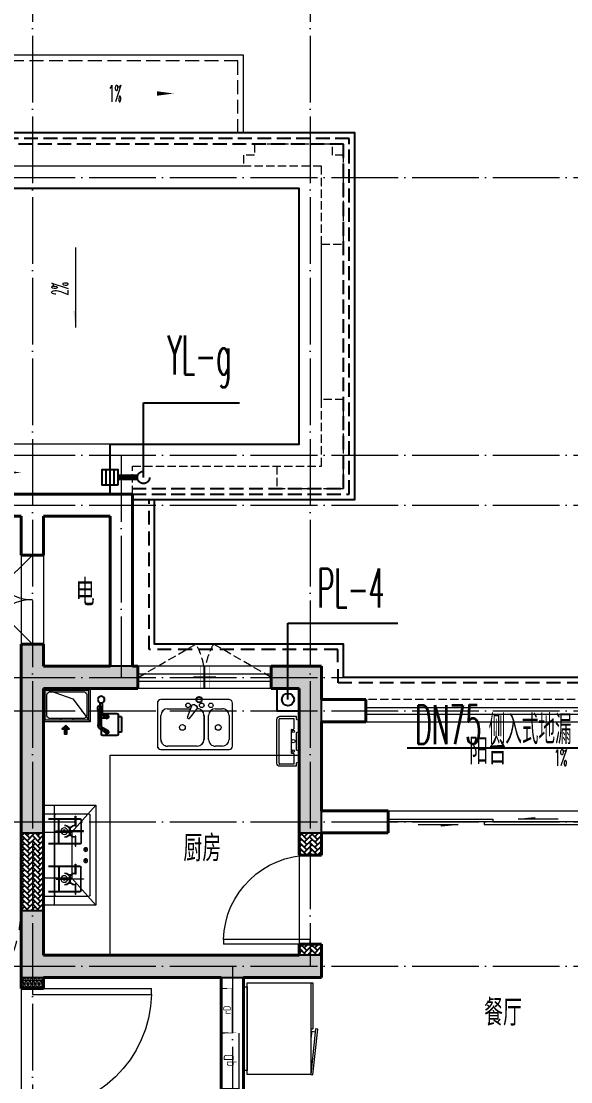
# Model space of a CAD drawing. Extents: x 27938 to 650306, y -92720 to 1524912.
# Drawn here: x 314517 to 319461, y 602809 to 612355 of the extents above; entities that cross this region are included whole.
import ezdxf

# ---------------------------------------------------------------- set-up
doc = ezdxf.new("R2010")
doc.units = 0
doc.header["$LTSCALE"] = 1000
doc.header["$MEASUREMENT"] = 0
for name, pattern in [('#P_--_20B1_001_t3$0$DASH', [0.35, 0.25, -0.1]), ('__DASH', [0.35, 0.25, -0.1]), ('DASH', [0.35, 0.25, -0.1]), ('DOTE', [2.4200000000000004, 2, -0.2, 0.02, -0.2]), ('HIDDEN', [0.375, 0.25, -0.125])]:
    doc.linetypes.add(name, pattern=pattern)
for name, color, linetype in [('AH-FURNITURE', 1, 'Continuous'), ('COLUMN', 9, 'Continuous'), ('DIM_雨水', 3, 'Continuous'), ('DIM_餐饮排水', 3, 'Continuous'), ('EQUIP_地漏', 7, 'Continuous'), ('EQUIP_污水', 7, 'Continuous'), ('IP-bath&kitchen-JOHNSON', 4, 'Continuous'), ('PIPE-雨水', 4, 'Y'), ('PUB_TEXT', 4, 'Continuous'), ('ROOF', 183, 'Continuous'), ('TWT_LEAD', 3, 'Continuous'), ('VPIPE-雨水', 4, 'DASH'), ('VPIPE-餐饮排水', 41, 'P'), ('保温', 6, 'Continuous'), ('建筑-排气道', 9, 'Continuous'), ('机电标识类', 1, 'Continuous'), ('看线', 251, 'Continuous')]:
    doc.layers.add(name, color=color, linetype=linetype)
for name, color, linetype, lineweight in [('DOTE', 19, 'DOTE', 9), ('EQUIP-消防', 3, 'Continuous', 20), ('LVTRY', 1, 'Continuous', 13), ('PUB_HATCH', 8, 'Continuous', 9), ('STAIR', 2, 'Continuous', 18), ('WALL', 9, 'Continuous', 40), ('WINDOW', 8, 'Continuous', 15), ('平面-排水沟', 86, 'Continuous', 15), ('平面-栏杆', 135, 'Continuous', 15), ('平面-看线', 45, 'Continuous', 15), ('平面-空调室内机', 176, 'Continuous', 9), ('平面-空调预留孔', 173, 'Continuous', 15), ('空调', 76, 'Continuous', 13), ('立面-洞口示意', 152, 'Continuous', 13)]:
    doc.layers.add(name, color=color, linetype=linetype, lineweight=lineweight)
doc.styles.add('_TCH_DIM', font='SIMPLEX.shx', dxfattribs={"width": 0.6, "oblique": 10, "bigfont": 'hztxt.shx'})
doc.styles.add('_TWT_SERIAL', font='simplex.shx', dxfattribs={"width": 0.6, "oblique": 10, "height": 3, "bigfont": 'aadri.shx'})
doc.styles.add('DIM_FONT', font='SIMPLEX.shx', dxfattribs={"width": 0.56})
doc.styles.get("Standard").update_dxf_attribs({"font": 'gbenor.shx', "bigfont": 'gbcbig.shx'})
doc.styles.add('房间名称', font='TSSDENG', dxfattribs={"width": 0.8, "bigfont": 'HZTXT'})
doc.linetypes.add('P', pattern='A,3,-0.2,["P",Standard,S=0.25,R=0,X=-0.1,Y=-0.115],-0.2', length=3.4)
doc.linetypes.add('Y', pattern='A,3,-0.2,["Y",Standard,S=0.25,R=0,X=-0.1,Y=-0.115],-0.2', length=3.4)

# ---------------------------------------------------------------- blocks, each defined once
blk = doc.blocks.new('rtyg7uyhg')
at = {"layer": 'LVTRY', "color": 0}
for p, q in [((193590.3031336021, 45458.1133254503), (193590.3030643982, 45069.47696181395)), ((194234.6213208837, 45488.79502889935), (193620.9849572473, 45488.79513816872)), ((194265.3030643982, 45069.47684161765), (194265.3031336021, 45458.113205254)), ((193620.9848935069, 45130.84059271414), (193620.9849317512, 45345.61331998683)), ((193682.3485790417, 45406.97694542356), (193887.8216881326, 45406.97690883528)), ((193896.3984467548, 45429.87059594441), (193857.5823896687, 45326.26016876537)), ((193875.2965560293, 45316.03289288385), (193945.6178257855, 45401.45376218002)), ((193925.7802168131, 45440.40881343969), (193940.0533153456, 45432.16822680717)), ((194009.6212953876, 45345.61325078298), (194009.6212571432, 45130.84052351015)), ((194050.5303480524, 45130.84051622554), (194050.5303862967, 45345.61324349836)), ((194111.8940335871, 45406.97686893496), (194173.2576699507, 45406.97685800815)), ((194234.6212953876, 45345.61321071758), (194234.6212571432, 45130.84048344476)), ((193857.5823896687, 45326.26016876537), (193875.2965560293, 45316.03289288385)), ((193948.2576098526, 45069.47689807355), (193682.3485189436, 45069.47694542356)), ((194173.2576098526, 45069.47685800816), (194111.893973489, 45069.47686893508)), ((193620.9848771165, 45038.79513816872), (194234.621240753, 45038.79502889935))]:
    blk.add_line(p, q, dxfattribs=at)
for centre, radius in [((193866.4394935961, 45437.65873082454), 20.45454545454545), ((193989.1667663234, 45437.6587089707), 20.45454545454545), ((194070.9849481416, 45437.65869440146), 20.45454545454545), ((193815.3030944472, 45238.22692174855), 25.56818181818182), ((194137.4621853563, 45238.2268643822), 25.56818181818182)]:
    blk.add_circle(centre, radius, dxfattribs=at)
for centre, radius, start, end in [((193620.9849517839, 45458.11331998683), 30.68181818181818, 89.99998979807194, 179.9999897972382), ((193915.5529409315, 45422.69466753349), 20.45454545454545, 59.99998980057491, 159.4623117970261), ((194234.6213154203, 45458.11321071746), 30.68181818181818, 359.9999897972382, 89.99998979807194), ((193682.3485681149, 45345.61330905991), 61.36363636363636, 89.99998979807194, 179.9999897972382), ((193929.8260394641, 45414.45408090108), 20.45454545454545, 320.5376677968172, 59.99998980057491), ((193948.2576590239, 45345.6132617099), 61.36363636363636, 359.9999897972382, 89.99998979807194), ((194111.8940226603, 45345.61323257144), 61.36363636363636, 89.99998979807194, 179.9999897972382), ((194173.2576590239, 45345.6132216445), 61.36363636363636, 359.9999897972382, 89.99998979807194), ((193620.9848825799, 45069.47695635049), 30.68181818181818, 179.9999897972382, 269.9999897980719), ((193682.3485298705, 45130.84058178721), 61.36363636363636, 179.9999897972382, 269.9999897980719), ((193948.2576207797, 45130.8405344372), 61.36363636363636, 269.9999897980719, 359.9999897972382), ((194111.893984416, 45130.84050529861), 61.36363636363636, 179.9999897972382, 269.9999897980719), ((194173.2576207797, 45130.84049437181), 61.36363636363636, 269.9999897980719, 359.9999897972382), ((194234.6212462163, 45069.47684708112), 30.68181818181818, 269.9999897980719, 359.9999897972382)]:
    blk.add_arc(centre, radius, start, end, dxfattribs=at)
at = {"layer": 'LVTRY', "color": 0, "style": 'DIM_FONT', "width": 0.8, "flags": 9}
for tag in ['XSIZE', 'YSIZE']:
    blk.add_attdef(tag, (193927.8031388824, 45487.7665121054), '', height=0.5, rotation=89.99998979807198, dxfattribs=at)
blk = doc.blocks.new('A-Kitchen-7')
at = {"layer": 'LVTRY', "color": 0}
for p, q in [((-518.6581278588565, 779.725278688129), (-7.244008776673581, 834.3051076843403)), ((-515, 756.005706589378), (-518.6581278588565, 779.725278688129)), ((-3.585880917788018, 810.5855355854728), (-515, 756.005706589378)), ((515, 756.005706589378), (-515, 756.005706589378)), ((-515, 756.005706589378), (-515, 40)), ((-485.6368437646597, 760.5342107040924), (-484.9384396369278, 756.005706589378)), ((-29.12075551543967, 766.9560861630598), (-112.0975807690556, 756.005706589378)), ((-29.12075551546877, 766.9560861630598), (-35.20590834700852, 806.4126680237241)), ((-7.244008776673581, 834.3051076843403), (-3.585880917788018, 810.5855355854728)), ((515, 780), (-5.820766091346741e-11, 780)), ((0, 756.005706589378), (-5.820766091346741e-11, 780)), ((515, 756.005706589378), (515, 780)), ((515, 40), (515, 756.005706589378)), ((-515, 40), (515, 40))]:
    blk.add_line(p, q, dxfattribs=at)
blk.add_lwpolyline([(-468.9430810984049, 40), (-468.9430810984049, 0), (468.9430810984049, 0), (468.9430810984632, 40)], close=True, dxfattribs=at)
blk = doc.blocks.new('A$C60D053AF')
at = {"layer": 'AH-FURNITURE', "color": 0}
for p, q in [((232.5000007597264, -89.99999966996256), (128.2842720070621, -89.99999966996256)), ((192.50000075961, -70.99998518347275), (327.5735938884318, -70.99998518347275)), ((192.50000075961, -90.99998518347275), (327.5735938884318, -90.99998518347275)), ((355.8578651358839, -82.71571393602062), (384.1611659948248, -129.0190147949615)), ((232.5000007597264, -109.9999996698461), (128.2842720075278, -109.9999996699626)), ((245.0000007597264, -129.4999851834727), (245.0000007597264, -122.4999996698461)), ((265.0000007597264, -129.4999851834727), (265.0000007597264, -122.4999996698461)), ((341.7157295121578, -96.85784955974668), (370.0190303710988, -143.1611504186876)), ((255.0000007597264, -280.9999851834727), (255.0000007597264, -250.9999851834727)), ((255.0000007597264, -280.9999851834727), (393.0000007597264, -280.9999851834727)), ((393.0000007597264, -280.9999851834727), (393.0000007597264, -250.9999851834727))]:
    blk.add_line(p, q, dxfattribs=at)
for points in [[(170.00000075961, -67.99998518347275, 1), (170.00000075961, -93.99998518358916), (192.50000075961, -93.99998518347275), (192.50000075961, -67.99998518347275)], [(268.0000007597264, -122.4999996698461), (268.0000007597264, -106.9999996698461, 0.4142135623724265), (248.0000007597264, -86.99999966984615), (232.5000007597264, -86.99999966984615), (232.50000075961, -112.9999996698461), (242.0000007597264, -112.9999996698461), (242.0000007597264, -122.4999996698461)], [(234.0000007597264, -250.9999851834727), (414.0000007597264, -250.9999851834727, 0.4142135623730951), (424.0000007597264, -240.9999851834727), (424.0000007597264, -110.9999851834727, 0.4142135623730951), (414.0000007597264, -100.9999851834727), (234.0000007597264, -100.9999851834727, 0.4142135623730951), (224.0000007597264, -110.9999851834727), (224.0000007597264, -240.9999851834727, 0.4142135623730951)], [(242.0000007597264, -151.9999851834727, 1), (268.0000007597264, -151.9999851834727), (268.0000007597264, -129.4999851834727), (242.0000007597264, -129.4999851834727)], [(383.8076126043452, -161.1923733388539, 1), (402.192388915224, -142.8075970279751), (386.2824863384012, -126.8976944513852), (367.8977100276388, -145.282470762264)]]:
    blk.add_lwpolyline(points, format="xyb", close=True, dxfattribs=at)
for centre, radius in [((100.0000007598428, -99.99999967066105), 30), ((255.0000007597264, -151.9999851834727), 15), ((255.0000007597264, -151.9999851834727), 10), ((393.0000007597264, -151.9999851834727), 15), ((393.0000007597264, -151.9999851834727), 10)]:
    blk.add_circle(centre, radius, dxfattribs=at)
for radius in [40, 20]:
    blk.add_arc((327.5735938884318, -110.9999851834727), radius, 45, 90, dxfattribs=at)
blk = doc.blocks.new('FRSDFDGDGDRGDR')
at = {"layer": '平面-空调预留孔', "color": 0}
for p, q in [((699612.3179923807, 775043.9561356568), (699612.3179923807, 775441.1561356868)), ((699618.9179923869, 775447.756135683), (699746.3179923192, 775447.756135683)), ((699746.3179923192, 775447.756135683), (699746.3179923192, 775355.3561357355)), ((699719.9179922946, 775342.156135743), (699719.9179922946, 775142.9561356006)), ((699726.5179923008, 775348.7561357393), (699739.7179923131, 775348.7561357393)), ((699726.5179923008, 775136.3561356043), (699739.7179923131, 775136.3561356043)), ((699746.3179923192, 775129.7561356081), (699746.3179923192, 775037.3561356605)), ((699746.3179923192, 775037.3561356605), (699618.9179923869, 775037.3561356605))]:
    blk.add_line(p, q, dxfattribs=at)
blk.add_lwpolyline([(699766.1179923377, 775166.7161355871), (699792.5179923623, 775153.5161355946), (699792.5179923623, 775057.1561356493), (699766.1179923377, 775043.9561356568), (699766.1179923377, 775017.5561356718), (699618.9179923869, 775017.5561356718, -0.4142135623730951), (699592.5179923623, 775043.9561356568), (699592.5179923623, 775441.1561356868, -0.4142135623730951), (699618.9179923869, 775467.5561356718), (699766.1179923377, 775467.5561356718), (699766.1179923377, 775441.1561356868), (699792.5179923623, 775427.9561356943), (699792.5179923623, 775331.596135749), (699766.1179923377, 775318.3961357565)], format="xyb", close=True, dxfattribs=at)
for centre, radius in [((699739.7179923131, 775243.1561357992), 15.83999999100342), ((699739.7179923131, 775331.596135749), 10.55999999400228), ((699739.7179923131, 775153.5161355946), 10.55999999400228)]:
    blk.add_circle(centre, radius, dxfattribs=at)
for centre, radius, start, end in [((699618.917992382, 775441.1561356819), 6.600000001199078, 89.99999995997936, 179.9999999533093), ((699739.717992318, 775355.3561357405), 6.600000001206354, 269.9999999599793, 359.9999999533093), ((699726.5179922959, 775342.1561357381), 6.600000001199078, 89.99999995997936, 179.9999999533093), ((699726.5179922959, 775142.9561356056), 6.600000001199078, 180.0000000400206, 270.0000000533608), ((699739.717992318, 775129.7561356032), 6.600000001206354, 4.002063966804346e-08, 90.00000005336085), ((699618.917992382, 775043.9561356618), 6.600000001199078, 180.0000000400206, 270.0000000533608)]:
    blk.add_arc(centre, radius, start, end, dxfattribs=at)
blk = doc.blocks.new('*U41')
h = blk.add_hatch(color=0)
h.set_gradient(color1=(0, 0, 255), rotation=180, tint=1)
h.paths.add_polyline_path([(3.524958103184869e-15, -2.819966482547906e-15), (-6.350000000000009, -6.349999999999992), (-6.350000000000001, -2.159000000000014), (-15, -2.158999999999999), (-14.99999999999999, 2.159000000000044), (-6.349999999999993, 2.159000000000029), (-6.349999999999985, 6.350000000000009)])
at = {"color": 0, "linetype": 'Continuous'}
blk.add_lwpolyline([(3.524958103184869e-15, -2.819966482547906e-15), (-6.350000000000009, -6.349999999999992), (-6.350000000000001, -2.159000000000014), (-15, -2.158999999999999), (-14.99999999999999, 2.159000000000044), (-6.349999999999993, 2.159000000000029), (-6.349999999999985, 6.350000000000009)], close=True, dxfattribs=at)
blk = doc.blocks.new('sgrsefv')
at = {"layer": 'PUB_HATCH'}
blk.add_hatch(color=0, dxfattribs=at).paths.add_polyline_path([(1112933.294422049, 840916.328306399), (1112933.294422049, 840646.328306399), (1113073.294422049, 840646.328306399), (1113073.294422049, 840661.328306399), (1112968.294422049, 840661.328306399), (1112948.294422049, 840681.328306399), (1112948.294422049, 840881.328306399), (1112968.294422049, 840901.328306399), (1113288.294422049, 840901.328306399), (1113308.294422049, 840881.328306399), (1113308.294422049, 840681.328306399), (1113288.294422049, 840661.328306399), (1113183.294422049, 840661.328306399), (1113183.294422049, 840646.328306399), (1113323.294422049, 840646.328306399), (1113323.294422049, 840916.328306399)])
at = {"layer": 'LVTRY', "color": 0}
for p, q in [((1113073.294422049, 840661.328306399), (1113073.294422049, 840646.328306399)), ((1113183.294422049, 840661.328306399), (1113183.294422049, 840646.328306399))]:
    blk.add_line(p, q, dxfattribs=at)
for points in [[(1112918.294422049, 840931.328306399), (1113338.294422049, 840931.328306399), (1113338.294422049, 840631.328306399), (1112918.294422049, 840631.328306399)], [(1112933.294422049, 840916.328306399), (1113323.294422049, 840916.328306399), (1113323.294422049, 840646.328306399), (1112933.294422049, 840646.328306399)], [(1113288.294422049, 840661.328306399), (1112968.294422049, 840661.328306399), (1112948.294422049, 840681.328306399), (1112948.294422049, 840881.328306399), (1112968.294422049, 840901.328306399), (1113288.294422049, 840901.328306399), (1113308.294422049, 840881.328306399), (1113308.294422049, 840681.328306399), (1113288.294422049, 840661.328306399)]]:
    blk.add_lwpolyline(points, close=True, dxfattribs=at)
at = {"layer": '立面-洞口示意', "color": 0}
blk.add_lwpolyline([(1112918.294422049, 840931.328306399), (1113181.846359163, 840837.3789231421), (1113338.294422049, 840631.328306399)], dxfattribs=at)
at = {"layer": '建筑-排气道', "color": 8, "xscale": -5, "yscale": 5, "zscale": 5, "rotation": 270}
blk.add_blockref('*U41', (1113118.391369574, 840599.0160356248), dxfattribs=at)
blk = doc.blocks.new('GDGDGDRGDG')
at = {"layer": 'IP-bath&kitchen-JOHNSON', "color": 0}
blk.add_lwpolyline([(500282.4698888286, 526348.4609182415), (500282.4698888226, 526148.460918165), (500082.4698888143, 526148.460918165)], dxfattribs=at)
at = {"layer": 'LVTRY', "color": 0}
for p, q in [((502128.2005002745, 525055.5051710735), (501912.2603992091, 525298.4609044121)), ((502382.4698858317, 525298.4609044121), (501912.2603992091, 525298.4609044121)), ((501912.2603992091, 525298.4609044121), (501912.2603992091, 524398.4609044121)), ((502282.4698858315, 524398.4609044121), (502282.4698858315, 525298.4609044121)), ((501962.4698858317, 524488.4609044121), (501962.4698858317, 525208.4609044121)), ((501972.4698858317, 525218.4609044121), (502372.4698858317, 525218.4609044122)), ((502042.4698858317, 525168.4609044122), (502042.4698858317, 524958.4609044122)), ((502047.4698858317, 525168.4609044122), (502047.4698858317, 524958.4609044122)), ((502337.4698858317, 525178.4609044123), (502052.4698858317, 525178.4609044122)), ((502337.4698858317, 525173.4609044123), (502052.4698858317, 525173.4609044122)), ((502092.7198858312, 525198.4609044123), (502092.7198858312, 525108.4609044122)), ((502097.2198858312, 525198.4609044123), (502092.7198858312, 525198.4609044123)), ((502097.2198858312, 525108.4609044122), (502097.2198858312, 525198.4609044123)), ((502242.4698858315, 524958.4609044122), (502242.4698858315, 525168.4609044123)), ((502247.4698858315, 524958.4609044122), (502247.4698858315, 525168.4609044123)), ((502282.4698858315, 525208.4609044122), (502282.4698858312, 524488.4609044121)), ((502022.4698858319, 525065.7109044124), (502149.9698858319, 525065.7109044124)), ((502022.4698858319, 525061.2109044124), (502022.4698858319, 525065.7109044124)), ((502149.9698858319, 525061.2109044124), (502022.4698858319, 525061.2109044124)), ((502092.7198858312, 525108.4609044122), (502097.2198858312, 525108.4609044122)), ((502382.4698858317, 525055.5051710735), (502128.2005002745, 525055.5051710735)), ((502128.2005002745, 525055.5051710735), (502128.2005002745, 524640.4066281962)), ((502267.4698858312, 525065.7109044124), (502139.9698858312, 525065.7109044124)), ((502139.9698858312, 525065.7109044124), (502139.9698858312, 525061.2109044124)), ((502139.9698858312, 525061.2109044124), (502267.4698858312, 525061.2109044124)), ((502149.9698858319, 525065.7109044124), (502149.9698858319, 525061.2109044124)), ((502267.4698858312, 525061.2109044124), (502267.4698858312, 525065.7109044124)), ((502282.4698858315, 524640.4066281962), (502282.4698858315, 525055.5051710735)), ((502052.4698858317, 524953.4609044122), (502337.4698858317, 524953.4609044122)), ((502092.7198858312, 524928.4609044121), (502092.7198858312, 525018.4609044122)), ((502092.7198858312, 525018.4609044122), (502097.2198858312, 525018.4609044122)), ((502097.2198858312, 525018.4609044122), (502097.2198858312, 524928.4609044121)), ((501983.0730822186, 524898.4609044121), (502021.8666894461, 524898.4609044121)), ((502002.4698858317, 524879.064100799), (502002.4698858317, 524917.8577080265)), ((502052.4698858317, 524948.4609044122), (502337.4698858317, 524948.4609044122)), ((502097.2198858312, 524928.4609044121), (502092.7198858312, 524928.4609044121)), ((501983.0730822186, 524798.4609044121), (502021.8666894461, 524798.4609044121)), ((502002.4698858317, 524779.064100799), (502002.4698858317, 524817.8577080265)), ((502092.7198858312, 524768.4609044121), (502092.7198858312, 524678.4609044121)), ((502097.2198858312, 524768.4609044121), (502092.7198858312, 524768.4609044121)), ((502097.2198858312, 524678.4609044121), (502097.2198858312, 524768.4609044121)), ((502042.4698858317, 524528.4609044121), (502042.4698858317, 524738.4609044121)), ((502047.4698858317, 524528.4609044121), (502047.4698858317, 524738.4609044121)), ((502052.4698858317, 524748.4609044121), (502337.4698858317, 524748.4609044121)), ((502052.4698858317, 524743.4609044121), (502337.4698858317, 524743.4609044121)), ((502092.7198858312, 524678.4609044121), (502097.2198858312, 524678.4609044121)), ((502242.4698858315, 524738.4609044121), (502242.4698858315, 524528.460904412)), ((502247.4698858315, 524738.4609044121), (502247.4698858315, 524528.460904412)), ((501912.2603992091, 524398.4609044121), (502128.2005002745, 524640.4066281962)), ((502149.9698858319, 524635.7109044119), (502022.4698858319, 524635.7109044119)), ((502022.4698858319, 524635.7109044119), (502022.4698858319, 524631.2109044119)), ((502022.4698858319, 524631.2109044119), (502149.9698858319, 524631.2109044119)), ((502092.7198858312, 524498.4609044121), (502092.7198858312, 524588.4609044121)), ((502092.7198858312, 524588.4609044121), (502097.2198858312, 524588.4609044121)), ((502097.2198858312, 524588.4609044121), (502097.2198858312, 524498.4609044121)), ((502128.2005002745, 524640.4066281962), (502382.4698858317, 524640.4066281962)), ((502139.9698858312, 524631.2109044119), (502139.9698858312, 524635.7109044119)), ((502139.9698858312, 524635.7109044119), (502267.4698858312, 524635.7109044119)), ((502267.4698858312, 524631.2109044119), (502139.9698858312, 524631.2109044119)), ((502149.9698858319, 524631.2109044119), (502149.9698858319, 524635.7109044119)), ((502267.4698858312, 524635.7109044119), (502267.4698858312, 524631.2109044119)), ((502372.4698858315, 524478.4609044121), (501972.4698858317, 524478.4609044121)), ((502337.4698858317, 524523.460904412), (502052.4698858317, 524523.4609044121)), ((502337.4698858317, 524518.460904412), (502052.4698858317, 524518.4609044121)), ((502097.2198858312, 524498.4609044121), (502092.7198858312, 524498.4609044121)), ((501912.2603992091, 524398.4609044121), (502382.4698858317, 524398.4609044121))]:
    blk.add_line(p, q, dxfattribs=at)
blk.add_lwpolyline([(501782.4698858307, 523948.4609176648), (501782.4698858315, 525748.4608911595), (500082.3728921729, 525748.4610990545)], dxfattribs=at)
for centre, radius in [((502194.9698858317, 525063.4609044122), 29.7), ((502194.9698858317, 525063.4609044122), 11.7), ((502002.4698858317, 524898.4609044121), 16.99680361435897), ((502002.4698858317, 524798.4609044121), 16.99680361435897), ((502194.9698858317, 524633.4609044121), 29.7), ((502194.9698858317, 524633.4609044121), 11.7)]:
    blk.add_circle(centre, radius, dxfattribs=at)
for centre, radius, start, end in [((501972.4698858317, 525208.4609044121), 10, 90, 180), ((502052.4698858317, 525168.4609044122), 10, 90, 180), ((502052.4698858317, 525168.4609044122), 5, 90, 180), ((502237.4698858315, 525168.4609044123), 10, 0, 90), ((502237.4698858315, 525168.4609044123), 5, 0, 90), ((502272.4698858315, 525208.4609044122), 10, 0, 90), ((502094.9698858315, 525063.4609044122), 56.7, 2.274239183980156, 87.72576081582116), ((502094.9698858315, 525063.4609044122), 52.2, 2.470411041434378, 87.52958895834998), ((502094.9698858315, 525063.4609044122), 56.7, 272.2742391841789, 357.7257608160198), ((502094.9698858315, 525063.4609044122), 52.2, 272.47041104165, 357.5295889585657), ((502194.9698858317, 525063.4609044122), 56.7, 92.27423918417882, 177.7257608160198), ((502194.9698858317, 525063.4609044122), 56.7, 182.2742391839801, 267.7257608158212), ((502194.9698858317, 525063.4609044122), 52.2, 92.47041104165004, 177.5295889585656), ((502194.9698858317, 525063.4609044122), 52.2, 182.4704110414343, 267.52958895835), ((502052.4698858317, 524958.4609044122), 10, 180, 270), ((502052.4698858317, 524958.4609044122), 5, 180, 270), ((502237.4698858315, 524958.4609044122), 5, 270, 0), ((502237.4698858315, 524958.4609044122), 10, 270, 0), ((502052.4698858317, 524738.4609044121), 10, 90, 180), ((502052.4698858317, 524738.4609044121), 5, 90, 180), ((502094.9698858315, 524633.4609044121), 56.7, 2.274239183980156, 87.72576081582116), ((502094.9698858315, 524633.4609044121), 52.2, 2.470411041434378, 87.52958895834998), ((502194.9698858317, 524633.4609044121), 56.7, 92.27423918417882, 177.7257608160198), ((502194.9698858317, 524633.4609044121), 52.2, 92.47041104165004, 177.5295889585656), ((502237.4698858315, 524738.4609044121), 10, 0, 90), ((502237.4698858315, 524738.4609044121), 5, 0, 90), ((502094.9698858315, 524633.4609044121), 56.7, 272.2742391841789, 357.7257608160198), ((502094.9698858315, 524633.4609044121), 52.2, 272.47041104165, 357.5295889585657), ((502194.9698858317, 524633.4609044121), 56.7, 182.2742391839801, 267.7257608158212), ((502194.9698858317, 524633.4609044121), 52.2, 182.4704110414343, 267.52958895835), ((501972.4698858317, 524488.4609044121), 10, 180, 270), ((502052.4698858317, 524528.4609044121), 10, 180, 270), ((502052.4698858317, 524528.4609044121), 5, 180, 270), ((502237.4698858315, 524528.460904412), 5, 270, 0), ((502237.4698858315, 524528.460904412), 10, 270, 0), ((502272.4698858312, 524488.4609044121), 10, 270, 0)]:
    blk.add_arc(centre, radius, start, end, dxfattribs=at)
at = {"color": 8, "xscale": -1}
for name, p in [('sgrsefv', (1615300.764307892, -314582.8679974646)), ('rtyg7uyhg', (694947.7729906696, 480759.6658345199)), ('FRSDFDGDGDRGDR', (1199874.987881154, -249369.0952173925))]:
    blk.add_blockref(name, p, dxfattribs=at)
at = {"color": 8, "rotation": 270}
blk.add_blockref('A$C60D053AF', (501962.4698858433, 526348.4603089065), dxfattribs=at)
at = {"layer": 'LVTRY', "color": 8, "extrusion": (0, 0, -1), "xscale": -0.7999999999883585, "yscale": 0.7999999999883585, "zscale": -0.7999999999883585, "rotation": 270}
blk.add_blockref('A-Kitchen-7', (-500582.4698887609, 523286.4609181132), dxfattribs=at)
blk = doc.blocks.new('gdfgdgdgr')
at = {"layer": 'PUB_HATCH'}
for points in [[(520727.6741570244, 530413.8533123683), (520727.6741570244, 530613.8533123472), (519877.6741382037, 530613.8533124247), (519877.6741386069, 530813.854846489), (519677.6741389511, 530813.854846489), (519677.674139218, 529113.8548436695), (519877.674138858, 529113.8548436695), (519877.6741388873, 530413.8533124247)], [(521927.6741569996, 530413.8544436865), (522177.7705091751, 530413.853921341), (522177.771859818, 529113.8539213064), (522377.7718787211, 529113.8539213064), (522377.7705091751, 530613.853921341), (521927.6741569996, 530613.8544436865)], [(519677.7705088231, 527813.8539175214), (522377.7682325566, 527813.8539224755), (522377.7682325566, 528013.8539224754), (519877.7705088231, 528013.8539175214), (519877.7705088588, 528413.8545834351), (519677.7705088113, 528413.8545834351)]]:
    blk.add_hatch(color=256, dxfattribs=at).paths.add_polyline_path(points)
at = {"layer": 'COLUMN', "color": 8}
for p, q in [((519877.6741386069, 530813.854846489), (519677.6741389511, 530813.854846489)), ((519677.6741389511, 530813.854846489), (519677.674139218, 529113.8548436695)), ((519877.6741382037, 530613.8533124247), (519877.6741386069, 530813.854846489)), ((520727.6741570244, 530613.8533123472), (519877.6741382037, 530613.8533124247)), ((520727.6741570244, 530413.8533123683), (520727.6741570244, 530613.8533123472)), ((522377.7705091751, 530613.853921341), (521927.6741569996, 530613.8544436865)), ((521927.6741569996, 530613.8544436865), (521927.6741569996, 530413.8544436865)), ((522377.7718787211, 529113.8539213064), (522377.7705091751, 530613.853921341)), ((519877.674138858, 529113.8548436695), (519877.6741388873, 530413.8533124247)), ((519877.6741388873, 530413.8533124247), (520727.6741570244, 530413.8533123683)), ((521927.6741569996, 530413.8544436865), (522177.7705091751, 530413.853921341)), ((522177.7705091751, 530413.853921341), (522177.771859818, 529113.8539213064)), ((519677.674139218, 529113.8548436695), (519877.674138858, 529113.8548436695)), ((522177.771859818, 529113.8539213064), (522377.7718787211, 529113.8539213064)), ((519877.7705088588, 528413.8545834351), (519677.7705088113, 528413.8545834351)), ((519677.7705088113, 528413.8545834351), (519677.7705088231, 527813.8539175214)), ((519877.7705088231, 528013.8539175214), (519877.7705088588, 528413.8545834351)), ((522377.7682325566, 528013.8539224754), (519877.7705088231, 528013.8539175214)), ((522377.7682325566, 527813.8539224755), (522377.7682325566, 528013.8539224754)), ((519677.7705088231, 527813.8539175214), (522377.7682325566, 527813.8539224755))]:
    blk.add_line(p, q, dxfattribs=at)
blk = doc.blocks.new('dongkong')
at = {"color": 0}
blk.add_wipeout([(-603756.0415179721, 210770.96306340612), (-603756.0415180603, 210570.80961624245), (-603836.0415181214, 210570.80961593534), (-603836.0415181519, 210770.96306307407)], dxfattribs=at)
at = {"layer": '机电标识类', "color": 0, "linetype": 'DASH', "ltscale": 400}
for p, q in [((-603796.0415180789, 210770.9630630909), (-603796.0415180789, 210570.8096162414)), ((-603896.0415180789, 210670.6929921169), (-603696.0415180789, 210670.6929921169))]:
    blk.add_line(p, q, dxfattribs=at)
at = {"layer": '空调', "color": 0, "linetype": 'DASH', "const_width": 2}
blk.add_lwpolyline([(-603756.0415180789, 210770.9630630909), (-603756.0415180789, 210570.8096162414), (-603836.0415180789, 210570.8096162414), (-603836.0415180789, 210770.9630630909)], close=True, dxfattribs=at)
blk = doc.blocks.new('A$C263B1184')
at = {"layer": '保温', "linetype": 'ByBlock', "ltscale": 10}
h = blk.add_hatch(dxfattribs=at)
h.set_pattern_fill('AR-HBONE', color=251, scale=55)
h.set_pattern_definition([(45, (-1012960.392521861, -342660.6615692861), (0, 47.41575231924514), [100.584, -33.528]), (135, (-1012936.684661862, -342636.9537092861), (3.05311331771918e-15, 47.41575231924513), [100.584, -33.528])])
h.paths.add_polyline_path([(-3699.998795152118, 8799.99990214809), (-3699.998836558429, 8999.999899138289), (-3899.998820249224, 9000.000095783209), (-3899.998778842913, 8800.000098792894)])
h = blk.add_hatch(dxfattribs=at)
h.set_pattern_fill('AR-HBONE', color=251, scale=55)
h.set_pattern_definition([(45, (-503782.4698887531, -516048.4609178798), (0, 47.41575231924514), [100.584, -33.528]), (135, (-503758.7620287531, -516024.7530578797), (3.05311331771918e-15, 47.41575231924513), [100.584, -33.528])])
h.paths.add_polyline_path([(-1199.901053229521, 8299.999897828966), (-1199.901094635832, 8999.999290105829), (-1399.901078326628, 8999.999486750748), (-1399.901036920317, 8300.00009447377)])
h = blk.add_hatch(dxfattribs=at)
h.set_pattern_fill('AR-HBONE', color=251, scale=55)
h.set_pattern_definition([(45, (-1012960.294779111, -343660.6615687997), (0, 47.41575231924514), [100.584, -33.528]), (135, (-1012936.586919111, -343636.9537087997), (3.05311331771918e-15, 47.41575231924513), [100.584, -33.528])])
h.paths.add_polyline_path([(-3699.901048339845, 7899.999902584299), (-3699.90109380841, 7999.999899624672), (-3899.901077499206, 8000.000096269592), (-3899.901032030641, 7900.000099229219)])
at = {"layer": '保温', "linetype": 'Continuous', "ltscale": 10}
h = blk.add_hatch(dxfattribs=at)
h.set_pattern_fill('HEX', color=251, scale=10, angle=90, style=0)
h.set_pattern_definition([(90, (-503782.4698853028, -517398.4603122922), (-16.49778, 1.010197673501861e-15), [9.525, -19.05]), (210, (-503782.4698853028, -517398.4603122922), (8.248889999999996, -14.28749658604684), [9.525, -19.05]), (150, (-503782.4698853028, -517388.9353122922), (-8.248890000000003, -14.28749658604684), [9.525, -19.05])])
h.paths.add_polyline_path([(-1199.901050495275, 7599.999898202543), (-1199.901091185515, 7699.999895693327), (-1399.90107487631, 7700.000092338363), (-1399.90103418607, 7600.000094847346)])
blk = doc.blocks.new('GDGDGRDGDGDR')
at = {"layer": 'DOTE', "linetype": 'DOTE', "ltscale": 0.3}
for p, q in [((314616.5787004925, 612948.8100463543), (314616.5787004922, 602348.8100386304)), ((317116.5787024744, 612948.8100463543), (317116.5787024742, 603848.8100384274)), ((270116.5787024704, 610948.8100463543), (328916.5787024746, 610948.8100463543)), ((270116.5787024704, 608448.8100463543), (328916.5787024746, 608448.8100463543)), ((315416.5787004848, 608448.8100463543), (315416.5787004846, 606448.8100463543)), ((270116.5787024704, 607998.8100463543), (328916.5787024746, 607998.8100463543)), ((270116.5787024704, 606448.8100463543), (328916.5787024746, 606448.8100463543)), ((270116.5787024704, 606148.8100463543), (328916.5787024746, 606148.8100463543)), ((270116.5787024705, 605148.8100386304), (328916.5787024746, 605148.8100386302)), ((270116.5787024705, 603848.8100384269), (328916.5787024746, 603848.8100384275)), ((316416.5787024734, 603848.8100384269), (316416.5787024732, 593948.8100386302))]:
    blk.add_line(p, q, dxfattribs=at)
blk = doc.blocks.new('GDGRDGDRGDFD')
at = {"layer": 'EQUIP-消防', "color": 0, "const_width": 12.82051282052028}
blk.add_lwpolyline([(136866.5605577994, 335507.811971089), (136366.5605577994, 335507.8119710906), (136366.5605577991, 335347.8119710904), (136866.5605577991, 335347.8119710888)], close=True, dxfattribs=at)
at = {"layer": 'PUB_TEXT', "color": 0, "style": '房间名称', "width": 0.8}
blk.add_text('qD', height=90, dxfattribs=at).set_placement((136565.0499633249, 335395.5346836653))
blk = doc.blocks.new('FSFSFSFSEG')
at = {"layer": 'EQUIP-消防', "color": 0, "const_width": 12.82051282052028}
blk.add_lwpolyline([(136866.5605577994, 335152.5449090759), (136466.5605577994, 335152.5449090774), (136466.5605577991, 335052.5449090772), (136866.5605577991, 335052.5449090757)], close=True, dxfattribs=at)
at = {"layer": 'PUB_TEXT', "color": 0, "style": '房间名称', "width": 0.8}
blk.add_text('rD', height=64.8, dxfattribs=at).set_placement((136633.7425204425, 335069.0046025831))
blk = doc.blocks.new('HFHFHTFCD')
at = {"color": 8, "rotation": 90}
for name, p in [('FSFSFSFSEG', (651469.1246460032, 235157.1646164441)), ('GDGRDGDRGDFD', (651824.3917080149, 234757.164616444))]:
    blk.add_blockref(name, p, dxfattribs=at)
blk = doc.blocks.new('$TwtSys$00000137')
at = {"color": 7}
for p, q in [((-46.875, -93.75), (-46.875, 93.75)), ((0, -93.75), (0, 93.75)), ((46.875, -93.75), (46.875, 93.75))]:
    blk.add_line(p, q, dxfattribs=at)
blk.add_lwpolyline([(-93.75, -93.75), (93.75, -93.75), (93.75, 93.75), (-93.75, 93.75)], close=True, dxfattribs=at)
blk = doc.blocks.new('$DorLib2D$00000131')
at = {"color": 0, "linetype": 'Continuous'}
for p, q in [((0.1499999999996362, 0.125), (0.231949047280068, 0.1972603196398666)), ((0.231949047280068, 0.1972603196398666), (0.231949047280068, 0.125)), ((-0.5, 0.125), (-0.5, 0)), ((0.0192439877228026, 0.125), (-0.5, 0.125)), ((0.0192439877228026, 0), (0.0192439877228026, 0.125)), ((0.3500000000003638, 0.125), (0.1499999999996362, 0.125)), ((-0.5, 0), (0.0192439877228026, 0)), ((-0.0239902237644856, 0), (0.5, 0)), ((-0.0239902237644856, -0.125), (-0.0239902237644856, 0)), ((0.5, 0), (0.5, -0.125)), ((-0.3500000000003638, -0.125), (-0.1499999999996362, -0.125)), ((-0.231949047280068, -0.1972603196398666), (-0.231949047280068, -0.125)), ((-0.1499999999996362, -0.125), (-0.231949047280068, -0.1972603196398666)), ((0.5, -0.125), (-0.0239902237644856, -0.125))]:
    blk.add_line(p, q, dxfattribs=at)
blk = doc.blocks.new('$WINLIB2D$00000001')
at = {"color": 0}
for points in [[(-0.4999999999999964, 0.5000000000000142), (-0.4999999999999964, -0.4999999999999858)], [(-0.4999999999999964, 0.5000000000000142), (0.5000000000000036, 0.5000000000000142)], [(0.5000000000000036, -0.4999999999999858), (0.5000000000000036, 0.5000000000000142)], [(0.5000000000000036, 0.1666666666666714), (-0.4999999999999964, 0.1666666666666714)], [(0.5000000000000036, -0.1666666666666572), (-0.4999999999999964, -0.1666666666666572)], [(-0.4999999999999964, -0.4999999999999858), (0.5000000000000036, -0.4999999999999858)]]:
    blk.add_lwpolyline(points, dxfattribs=at)
blk = doc.blocks.new('$DorLib2D$00000001')
for p, q in [((0.45, 0.9750000000000001), (0.5000000000000002, 0.9750000000000001)), ((0.45, 0), (0.45, 0.9750000000000001)), ((0.5, 0), (0.5, 0.9750000000000001)), ((0.5, 0), (0.45, 0))]:
    blk.add_line(p, q)
at = {"lineweight": 13}
blk.add_arc((0.475, 0), 0.975, 91.4692835813538, 180, dxfattribs=at)
blk = doc.blocks.new('$DorLib2D$00000116')
at = {"color": 0}
for p, q in [((-0.4999999999999929, 7.105427357601002e-15), (-0.146446609406766, 0.353553390593234)), ((0.5000000000000071, 7.105427357601002e-15), (0.1464466094067731, 0.353553390593234))]:
    blk.add_line(p, q, dxfattribs=at)
for centre, radius, start, end in [((-0.4999999999984652, 4.831690603168681e-13), 0.4999999999984674, 0, 45), ((0.4999999999977511, 9.059419880941277e-13), 0.4999999999976598, 135, 180)]:
    blk.add_arc(centre, radius, start, end, dxfattribs=at)
blk = doc.blocks.new('$TwtSys$00000147')
blk.add_circle((0, 0, 1e-08), 25)

msp = doc.modelspace()

# ---------------------------------------------------------------- hatches: boundary and pattern name
at = {"layer": '平面-排水沟'}
msp.add_hatch(color=8, dxfattribs=at).paths.add_polyline_path([(315005.2017630751, 609597.7301796284), (315005.203337473, 609747.7301796201), (314985.2033374741, 609747.7303895399)])

# ---------------------------------------------------------------- linework, layer by layer
at = {"layer": 'DIM_雨水'}
for p, q in [((315616.577675559, 608248.8095882048), (315616.577675559, 608919.4658945198)), ((315616.577675559, 608919.4658945198), (316479.9550844015, 608919.4658945198))]:
    msp.add_line(p, q, dxfattribs=at)
at = {"layer": 'DIM_餐饮排水'}
for p, q in [((316916.5175154589, 606248.8100386296), (316916.5175154589, 606938.0319152811)), ((316916.5175154589, 606938.0319152811), (317904.2991208758, 606938.0319152811))]:
    msp.add_line(p, q, dxfattribs=at)
at = {"layer": 'PIPE-雨水', "const_width": 55.00000000000001}
msp.add_lwpolyline([(315561.5776755591, 608248.8095882048), (315386.8902002107, 608248.8095882048)], dxfattribs=at)
at = {"layer": 'ROOF', "color": 8, "ltscale": 0.8}
for points in [[(315516.5776897286, 608048.8089924972), (317516.5787057978, 608048.8089924972), (317516.5787057978, 611348.808733086), (310316.5767294656, 611348.8087330861), (310316.5767294656, 607748.8089924973), (310916.5781029126, 607748.8089924973)], [(315316.5777103987, 608098.8096395162), (315316.5776871464, 608548.8097429343), (317016.5780499924, 608548.8097429343), (317016.578049989, 610848.8087387311), (310816.5767291414, 610848.8087385498), (310816.5819557477, 608548.8077745611), (311116.5776606366, 608548.8077745611), (311116.5772063069, 608098.8084561968)]]:
    msp.add_lwpolyline(points, dxfattribs=at)
at = {"layer": 'ROOF', "color": 8, "linetype": '__DASH', "ltscale": 0.5}
for points in [[(315516.5776897286, 608098.8089924972), (317466.5787057978, 608098.8089924972), (317466.5787057978, 611298.808733086), (310366.5767294656, 611298.8087330861), (310366.5767294656, 607798.8089924973), (310916.5781029126, 607798.8089924973)], [(315516.5776897286, 608148.8089924972), (317416.5787057978, 608148.8089924972), (317416.5787057978, 611248.808733086), (310416.5767294656, 611248.8087330861), (310416.5767294656, 607848.8089924973), (310916.5781029126, 607848.8089924973)]]:
    msp.add_lwpolyline(points, dxfattribs=at)
at = {"layer": 'STAIR', "color": 8}
msp.add_lwpolyline([(316516.3226393302, 611348.8087408184), (316516.5708758602, 612048.8087392035), (311316.5027899409, 612048.8087392035), (311316.2545534109, 611348.8087408185)], dxfattribs=at)
at = {"layer": 'STAIR', "color": 8, "linetype": '#P_--_20B1_001_t3$0$DASH', "ltscale": 0.5}
msp.add_lwpolyline([(316466.3226361861, 611348.8087408184), (316466.5531415354, 611998.8087392035), (311366.485061904, 611998.8087392035), (311366.2545565548, 611348.8087408185)], dxfattribs=at)
at = {"layer": 'STAIR', "color": 8, "linetype": 'DASH'}
msp.add_lwpolyline([(311916.5787022748, 604388.8155137037, 0.4142135623699036), (313166.5787022748, 603138.8155137172), (313266.5787022868, 603138.8155137172, 0.4142135623699035), (314516.5787022868, 604388.8155137037)], format="xyb", dxfattribs=at)
at = {"layer": 'TWT_LEAD'}
msp.add_line((319881.1421132162, 605812.7944103905), (317987.9454015335, 605812.7944103905), dxfattribs=at)
at = {"layer": 'VPIPE-雨水'}
msp.add_circle((315616.577675559, 608248.8095882048), 55, dxfattribs=at)
at = {"layer": 'VPIPE-餐饮排水'}
msp.add_circle((316916.5175154589, 606248.8100386296), 55, dxfattribs=at)
at = {"layer": 'WALL', "color": 8}
for p, q in [((314616.5787134743, 608098.8097208992), (313916.5787111897, 608098.809802255)), ((315516.5787047183, 608098.8096163006), (314616.5787134743, 608098.8097208992)), ((315516.5787047183, 608098.8096163006), (315516.5787047183, 606548.810038627)), ((313916.5786879429, 607898.8098022583), (314516.5787024216, 607898.8097325155)), ((314516.5787024216, 607898.8097325155), (314516.5787023088, 607548.8109638945)), ((314716.5787023085, 607548.8109638244), (314716.5787024246, 607898.8097092827)), ((315316.5787047502, 607898.8096395425), (314716.5787024246, 607898.8097092827)), ((315316.5787047502, 607898.8096395425), (315316.5787047502, 606548.8100386527)), ((314516.5787023088, 607548.8109638945), (314716.5787023085, 607548.8109638244)), ((314716.578702028, 606748.8109637863), (314516.578702037, 606748.8109638563)), ((314516.578702037, 606748.8109638563), (314516.578701929, 606448.8100386652)), ((314716.5787019514, 606548.8100386527), (314716.578702028, 606748.8109637863)), ((314716.5787019514, 606548.8100386527), (315316.5787047502, 606548.8100386527)), ((315566.5787234879, 606548.8100386288), (315516.5787047183, 606548.810038627)), ((315566.5787234879, 606348.8100386243), (315566.5787234879, 606548.8100386288)), ((317216.5787024943, 606548.810038627), (316766.5787234879, 606548.8100386288)), ((316766.5787234879, 606548.8100386288), (316766.5787234879, 606348.8100386244)), ((317216.5787024943, 606548.810038627), (317216.5787024943, 606248.8100386038)), ((314516.578701929, 606448.8100386652), (314516.5787010178, 603848.8100384622)), ((314716.5787018943, 606348.8100386075), (315416.5787047344, 606348.8100386302)), ((314716.5787018943, 606348.8100386075), (314716.5787010531, 603948.8100384378)), ((315416.5787047344, 606348.8100386302), (315566.5787234879, 606348.8100386243)), ((316766.5787234879, 606348.8100386244), (317016.5787024943, 606348.8100386304)), ((317016.5787024943, 606348.8100386304), (317016.5787024741, 606148.8100386302)), ((317216.5787024943, 606248.8100386038), (317616.5787024844, 606248.8100386302)), ((317616.5787024844, 606248.8100386302), (317616.5787024844, 606048.8100386302)), ((317016.5787024741, 606148.8100386302), (317016.5787024741, 605148.8100386302)), ((317216.5787024536, 606048.810038608), (317216.5787024536, 605248.8100386333)), ((317216.5787024536, 606048.810038608), (317616.5787024844, 606048.8100386302)), ((317816.5787024688, 605248.8100386361), (317216.5787024536, 605248.8100386333)), ((317816.5787024689, 605048.8100386249), (317816.5787024688, 605248.8100386361)), ((317016.5787024741, 605148.8100386302), (317016.5787024533, 604848.8100391006)), ((317216.578702491, 605048.8100386237), (317816.5787024689, 605048.8100386249)), ((317216.5787024738, 604848.8100391006), (317216.578702491, 605048.8100386237)), ((317016.5787024533, 604848.8100391006), (317216.5787024738, 604848.8100391006)), ((317216.5787024738, 604048.8100391007), (317016.5787024541, 604048.8100391007)), ((317016.5787024541, 604048.8100391007), (317016.5787024752, 603948.8100384017)), ((317216.578702491, 603748.8100384467), (317216.5787024738, 604048.8100391007)), ((314716.5787010531, 603948.8100384378), (316416.5787024695, 603948.8100384271)), ((316416.5787024695, 603948.8100384271), (317016.5787024752, 603948.8100384017)), ((314516.5787010178, 603848.8100384622), (314516.5787009613, 603648.8100351684)), ((314716.5787009693, 603748.8100384204), (316316.5787024772, 603748.8100384204)), ((314716.57870094, 603648.8100350983), (314716.5787009693, 603748.8100384204)), ((316316.5787024772, 603748.8100384204), (316316.5787024695, 602248.8100380169)), ((316516.5787024837, 603748.8100384468), (316516.5787024695, 602248.8100380169)), ((316516.5787024837, 603748.8100384468), (317216.578702491, 603748.8100384467)), ((314516.5787009613, 603648.8100351684), (314716.57870094, 603648.8100350983))]:
    msp.add_line(p, q, dxfattribs=at)
at = {"layer": 'WINDOW'}
for p, q in [((314516.5787023146, 607548.8109638863), (314516.5787020341, 606748.8109638863)), ((314716.5787023146, 607548.8109638162), (314716.5787020341, 606748.8109638162)), ((317816.5787024834, 605248.8100386302), (319616.5787024834, 605248.8100386302)), ((317016.5787024741, 604848.8100390971), (317016.5787024741, 604048.8100390971)), ((314516.5787009477, 603648.810035186), (314516.5787005621, 602548.810035186))]:
    msp.add_line(p, q, dxfattribs=at)
at = {"layer": 'WINDOW', "color": 8, "linetype": 'DASH', "ltscale": 0.3}
for points in [[(315568.4319483803, 606448.8100386015), (316088.0473800805, 606748.8102327671, -0.1316523369510079), (316168.4319483307, 606448.810560955)], [(316766.5787234472, 606448.8100386015), (316246.963291747, 606748.8102327671, 0.1316523369510079), (316166.5787234968, 606448.810560955)]]:
    msp.add_lwpolyline(points, format="xyb", dxfattribs=at)
at = {"layer": '平面-排水沟', "color": 8}
msp.add_line((315316.5776871464, 608548.809495518), (311116.5776606366, 608548.8077745611), dxfattribs=at)
for points in [[(315480.3130382224, 611704.2440959681, 0, 0, 0), (315888.1248019865, 611704.2440964535, 0, 40.00000000000001, 0), (315738.1248019865, 611704.244096275, 0, 0, 0)], [(314108.6861445545, 608292.8100463545, 0, 0, 0), (314516.4979083186, 608292.8100463543, 0, 40.00000000000001, 0), (314366.4979083186, 608292.8100463544, 0, 0, 0)]]:
    msp.add_lwpolyline(points, format="xyseb", dxfattribs=at)
msp.add_lwpolyline([(315005.2093208337, 610317.7920152232), (315005.2017630751, 609597.7301796284)], dxfattribs=at)
at = {"layer": '平面-栏杆', "color": 8}
for points in [[(317616.5787024844, 606178.8100386253), (319816.5761012546, 606179.1071372908)], [(317616.5787024844, 606118.8100386253), (319816.5761012546, 606119.1071372908)]]:
    msp.add_lwpolyline(points, dxfattribs=at)
at = {"layer": '平面-看线', "color": 8, "linetype": 'DASH', "ltscale": 0.3}
msp.add_line((319816.5784822969, 606249.1071373117), (317616.5787024844, 606248.8100386458), dxfattribs=at)
for points in [[(315516.5776610263, 608098.8096085314), (315516.5776900917, 608348.8095678781), (316816.5780552137, 608348.8089925195), (316816.5780552137, 608148.8089924973), (317416.5780552137, 608148.8089924973), (317416.5780552137, 608948.8089924973), (317216.5780528456, 608948.8089924973), (317216.5780521978, 610348.8087332376), (317416.3226420468, 610348.8087332376), (317416.3226420467, 611148.8087330873), (317316.3226420467, 611148.8087330873), (317316.3226420467, 611248.8087330861), (317026.3226420467, 611248.8087330861), (317026.3226420467, 611248.8087330861), (316906.3226420467, 611248.8087330861), (316906.3226420467, 611248.8087330861), (316616.3226420467, 611248.8087330861), (316616.3226420467, 611148.8087330861), (316516.3226420467, 611148.8087330861), (316516.3226420467, 611048.8087313105), (311316.8321426326, 611048.8087337166)], [(315516.5777103987, 608098.8096498506), (315516.5776974807, 608348.8097429343), (317216.5780499927, 608348.8097429343), (317216.5780499887, 611048.808738737), (310616.5762746536, 611048.808738544), (310616.5824102346, 608348.8077745611), (310916.5774587119, 608348.8077745611), (310916.577206307, 608098.8086581215)]]:
    msp.add_lwpolyline(points, dxfattribs=at)
at = {"layer": '平面-看线', "color": 8}
msp.add_lwpolyline([(317616.5787024844, 606048.8100386257), (319816.5761012546, 606049.1071372912)], dxfattribs=at)

# ---------------------------------------------------------------- block references
at = {"color": 8}
for name, p in [('gdfgdgdgr', (-205160.8093131861, 75934.95611716073)), ('HFHFHTFCD', (0, 231625.0852148208))]:
    msp.add_blockref(name, p, dxfattribs=at)
at = {"color": 8, "xscale": -1}
for name, p in [('GDGDGDRGDG', (817099.0485912288, 80000.34912075865)), ('GDGDGDRGDG', (817099.2383388894, 80000.34912075865)), ('A$C263B1184', (313316.5787024767, 596048.8100386385))]:
    msp.add_blockref(name, p, dxfattribs=at)
at = {"layer": 'EQUIP_地漏', "xscale": -0.75, "yscale": 0.75, "zscale": 0.75}
msp.add_blockref('$TwtSys$00000137', (315316.5777002107, 608248.7800149946), dxfattribs=at)
at = {"layer": 'EQUIP_污水'}
msp.add_blockref('$TwtSys$00000147', (316116.5175154589, 606248.8100386296), dxfattribs=at)
at = {"layer": 'WINDOW'}
for name, p, xscale, yscale, zscale, rotation in [('$DorLib2D$00000116', (314616.5787021744, 607148.8109638513), -800, -800, -800, 269.9999999799187), ('$DorLib2D$00000001', (317116.5787024741, 604448.8100390971), 800, -800, 800, 270), ('$DorLib2D$00000001', (314616.5787007549, 603098.810035151), -1100, 1100, -1100, 269.9999999799185)]:
    msp.add_blockref(name, p, dxfattribs=dict(at, xscale=xscale, yscale=yscale, zscale=zscale, rotation=rotation))
at = {"layer": 'WINDOW', "xscale": -1800, "yscale": -200, "zscale": -1800}
msp.add_blockref('$DorLib2D$00000131', (318716.5787024834, 605148.8100386302), dxfattribs=at)

# ---------------------------------------------------------------- texts
at = {"layer": 'DIM_雨水', "color": 7, "style": '_TWT_SERIAL', "width": 0.48}
msp.add_text('YL-g', height=350, dxfattribs=at).set_placement((315830.5265654841, 609176.1325611864))
at = {"layer": 'DIM_餐饮排水', "color": 7, "style": '_TWT_SERIAL', "width": 0.48}
msp.add_text('PL-4', height=350, dxfattribs=at).set_placement((317180.5846776279, 607078.0319152811))
at = {"layer": 'PUB_TEXT', "color": 8}
for s, p in [('电', (315006.9752160574, 607093.572968414)), ('阳台', (318546.4477943341, 605666.1227128278)), ('厨房', (315975.3905659306, 604792.577190707)), ('餐厅', (318680.8803937288, 603313.106330219))]:
    msp.add_text(s, height=236.3120567375886, dxfattribs=at).set_placement(p)
at = {"layer": 'TWT_LEAD', "color": 7, "style": '_TWT_SERIAL'}
for s, height, width, p in [('DN75', 350, 0.48, (318057.9454015335, 605847.7944103905)), ('侧入式地漏', 261.8110236220472, 0.6, (318721.9454015335, 605847.7944103905))]:
    msp.add_text(s, height=height, dxfattribs=dict(at, width=width)).set_placement(p)
at = {"layer": '平面-排水沟', "color": 8, "style": '_TCH_DIM', "width": 0.4235294117647059}
for p in [(315301.984399842, 611629.8690958905), (319310.1244727393, 605652.2332904701)]:
    msp.add_text('1%', height=148.75, dxfattribs=at).set_placement(p)
msp.add_text('2%', height=148.75, rotation=89.99939862432824, dxfattribs=at).set_placement((314940.104806039, 609887.6474615281))

# ---------------------------------------------------------------- next in the draw order: block references
at = {"layer": '平面-空调室内机', "color": 8, "ltscale": 0.3, "rotation": 180}
msp.add_blockref('dongkong', (-287629.4627964202, 817119.619654719), dxfattribs=at)

# ---------------------------------------------------------------- next in the draw order: linework, layer by layer
at = {"layer": '看线', "color": 8, "linetype": 'HIDDEN', "ltscale": 0.5}
msp.add_lwpolyline([(324216.5787024709, 596898.8100345235), (327166.6750755223, 596898.8100345505), (327166.6750756954, 605398.8100390915), (325366.6662787033, 605398.8100358058), (325366.6766252901, 606398.8100386038), (317366.5170234966, 606398.8100386638), (317366.3936401949, 606698.8100923738), (315666.5786032242, 606698.8094832633), (315666.5776897286, 608048.8090939966)], dxfattribs=at)
at = {"layer": '看线', "color": 8}
msp.add_lwpolyline([(324366.5787025405, 596848.8100345249), (327216.6750755213, 596848.810034551), (327216.6750756964, 605448.8100391828), (325416.6667960352, 605448.8100358971), (325416.6771426221, 606448.8100386035), (317416.4964638454, 606448.8100386634), (317416.3730805363, 606748.8101102833), (315716.5785693911, 606748.8095011802), (315716.5776897286, 608048.8091278299)], dxfattribs=at)

# ---------------------------------------------------------------- next in the draw order: block references
msp.add_blockref('GDGDGRDGDGDR', (0, 0))
at = {"layer": 'WINDOW', "xscale": -1200, "yscale": -200, "zscale": -1200}
msp.add_blockref('$WINLIB2D$00000001', (316166.5787234977, 606448.8100386302), dxfattribs=at)

doc.saveas('drawing.dxf')
